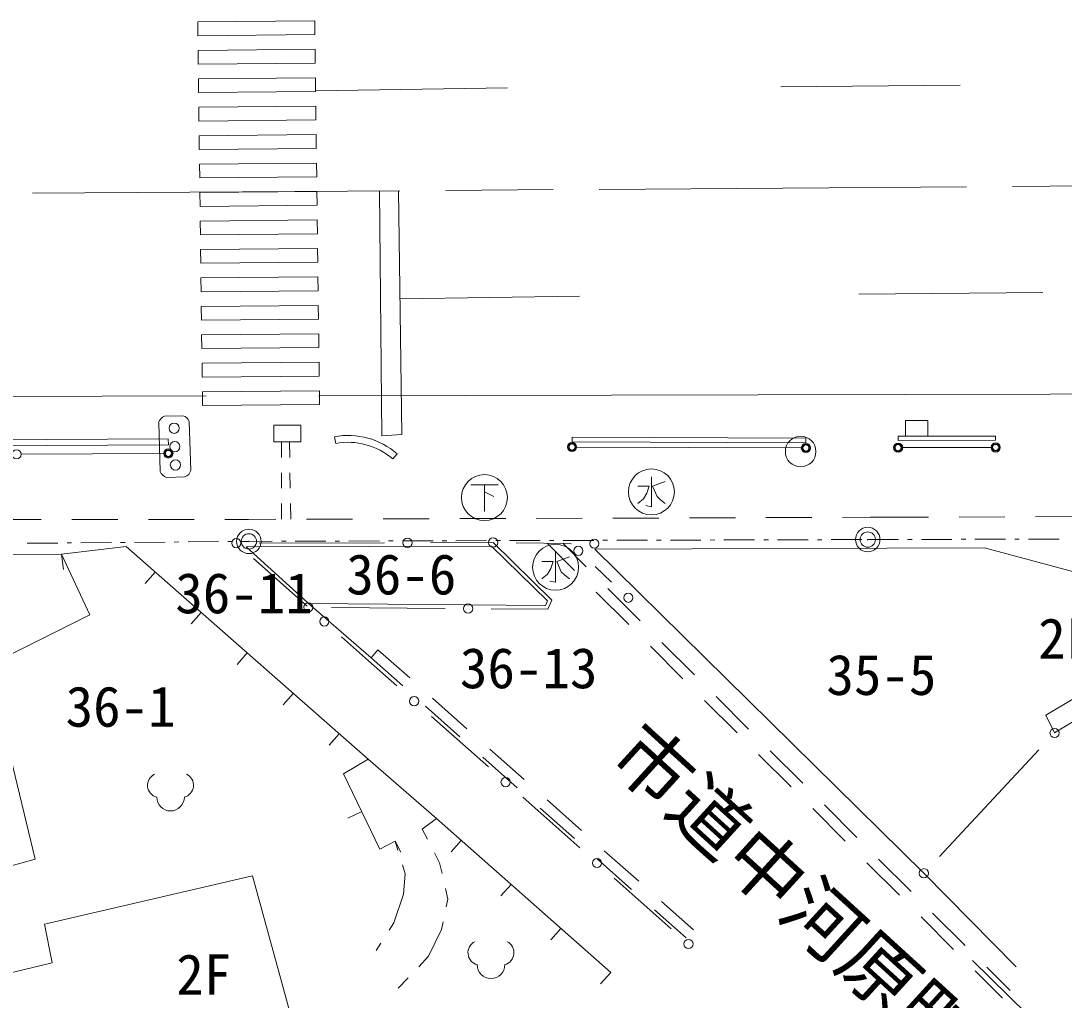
# Model space of a CAD drawing. Units: millimetres, scale not verified. Extents: x 40000 to 680000, y 20000 to 380000.
# Drawn here: x 205930 to 239997, y 243287 to 275267 of the extents above; entities that cross this region are included whole.
import ezdxf
from ezdxf.enums import TextEntityAlignment as Align

# ---------------------------------------------------------------- set-up
doc = ezdxf.new("R2010")
doc.units = ezdxf.units.MM
doc.header["$LTSCALE"] = 1000
doc.header["$PDMODE"] = 32
doc.header["$PDSIZE"] = 500
doc.linetypes.add('CHAIN', pattern=[18.5, 12, -1.5, 3.5, -1.5])
for name, color, linetype, lineweight in [('M-BGD', 7, 'Continuous', 13), ('M-BGD-EXST', 7, 'Continuous', 13), ('M-BMK', 2, 'CHAIN', 13), ('M-BMK-OTRS', 5, 'Continuous', 13), ('M-BMK-ROW', 30, 'Continuous', 13), ('M-STR-STRC', 7, 'Continuous', 13)]:
    doc.layers.add(name, color=color, linetype=linetype, lineweight=lineweight)
doc.layers.add('M-BMK-HTXT', color=7, linetype='Continuous')
doc.styles.add('ＭＳ ゴシック', font='')
doc.styles.get('ＭＳ ゴシック').set_extended_font_data('MS Gothic')

msp = doc.modelspace()

# ---------------------------------------------------------------- linework, layer by layer
at = {"layer": 'M-BGD'}
for p, q in [((211223, 262373), (210623, 262353)), ((210483, 260547), (210430, 262146)), ((211429, 262180), (211482, 260580)), ((216172, 261686), (216212, 261469)), ((214438, 261004), (214438, 261518)), ((214697, 261518), (214708, 261005)), ((231415, 261319), (224079, 261350)), ((237611, 261335), (234726, 261329)), ((210598, 261140), (205939, 261113)), ((218072, 260961), (218217, 261128)), ((210690, 260354), (211289, 260374)), ((214437, 260004), (214438, 260504)), ((214718, 260505), (214728, 260005)), ((214437, 258991), (214437, 259504)), ((214738, 259505), (214749, 258992)), ((205093, 258986), (206593, 258986)), ((207593, 258987), (209093, 258987)), ((210093, 258987), (211593, 258987)), ((212593, 258987), (213360, 258988)), ((213360, 258988), (214261, 258991)), ((215261, 258994), (216761, 258999)), ((217761, 259002), (219261, 259007)), ((220261, 259011), (221761, 259016)), ((222761, 259019), (224261, 259024)), ((225261, 259027), (226761, 259032)), ((227761, 259036), (229261, 259041)), ((230261, 259044), (231761, 259049)), ((232761, 259053), (233662, 259056)), ((233662, 259056), (235566, 259061)), ((236566, 259064), (238066, 259069)), ((239066, 259072), (240566, 259076)), ((221351, 258230), (219306, 258225)), ((223268, 256351), (221351, 258230)), ((217806, 258221), (213714, 258210)), ((222101, 258222), (223904, 258203)), ((224011, 257319), (223118, 258211)), ((224389, 257441), (223624, 258206)), ((207261, 257847), (207321, 257350)), ((213525, 257710), (215280, 256149)), ((210317, 257268), (209987, 256892)), ((224680, 257446), (225218, 256941)), ((225779, 255551), (224718, 256612)), ((226157, 255674), (225096, 256734)), ((223143, 256055), (223268, 256351)), ((211819, 255947), (211489, 255572)), ((216069, 256109), (219785, 256081)), ((221285, 256069), (223143, 256055)), ((216401, 255152), (217279, 254372)), ((227547, 253784), (226486, 254844)), ((227925, 253906), (226864, 254967)), ((213321, 254627), (212991, 254251)), ((217590, 254730), (217366, 254466)), ((218627, 253809), (217590, 254730)), ((217279, 254372), (218210, 253547)), ((217366, 254466), (218399, 253547)), ((214823, 253306), (214493, 252931)), ((220497, 252149), (219375, 253145)), ((229693, 252138), (228632, 253199)), ((219147, 252883), (220268, 251886)), ((229315, 252016), (228254, 253077)), ((219334, 252553), (221197, 250905)), ((216325, 251986), (215995, 251610)), ((222366, 250488), (221244, 251485)), ((231461, 250371), (230400, 251431)), ((235926, 247980), (239174, 251465)), ((219500, 249217), (217272, 251154)), ((221015, 251222), (222136, 250225)), ((231083, 250248), (230022, 251309)), ((222320, 249910), (224183, 248262)), ((224235, 248828), (223113, 249824)), ((217060, 249449), (216610, 249232)), ((222883, 249560), (224004, 248564)), ((232851, 248481), (231790, 249541)), ((233229, 248603), (232168, 249664)), ((219033, 248874), (219203, 248545)), ((218241, 248184), (218150, 248478)), ((220313, 248499), (219982, 248125)), ((219433, 248101), (219604, 247772)), ((226104, 247168), (224982, 248164)), ((218482, 247413), (218391, 247707)), ((219604, 247772), (219682, 247424)), ((224751, 247899), (225872, 246903)), ((234619, 246713), (233558, 247774)), ((234997, 246836), (233936, 247896)), ((218420, 246744), (218482, 247413)), ((221939, 247064), (221608, 246689)), ((225306, 247267), (227169, 245619)), ((218109, 245809), (218420, 246744)), ((219791, 246936), (219869, 246588)), ((219869, 246588), (219817, 246334)), ((227889, 245582), (226851, 246504)), ((226620, 246238), (227653, 245319)), ((236387, 244946), (235326, 246006)), ((236765, 245068), (235704, 246129)), ((217955, 245568), (218109, 245809)), ((219718, 245844), (219666, 245591)), ((223565, 245628), (223235, 245254)), ((219666, 245591), (219246, 244718)), ((217532, 244905), (217686, 245146)), ((219246, 244718), (218920, 244377)), ((237003, 244578), (238792, 242832)), ((238237, 243597), (237472, 244361)), ((218575, 244016), (218249, 243675)), ((225192, 244193), (224861, 243818)), ((237987, 243346), (237094, 244239))]:
    msp.add_line(p, q, dxfattribs=at)
for points in [[(214195, 261518), (215067, 261518), (215067, 262062), (214195, 262062)], [(234813, 261702), (235547, 261704), (235546, 262221), (234812, 262219)], [(223931, 261671), (231566, 261639), (231565, 261486), (223930, 261519)], [(234575, 261702), (237760, 261709), (237761, 261570), (234576, 261563)], [(190909, 261507), (210745, 261622), (210747, 261425), (190910, 261310)], [(194135, 257841), (207261, 257847), (208186, 255873), (204857, 254212), (206397, 247887), (202586, 246838), (194509, 256922)]]:
    msp.add_lwpolyline(points, close=True, dxfattribs=at)
for points in [[(207261, 257847), (209370, 258100), (217272, 251154), (216469, 250676), (217651, 248222), (218150, 248478), (218337, 248118)], [(215320, 256237), (223063, 256178), (223123, 256322), (221302, 258109), (213282, 258088)], [(213282, 258088), (215411, 256161), (217366, 254466)], [(238427, 244380), (235415, 247431), (224671, 258011), (237393, 258053), (240598, 257194), (242316, 254319), (239401, 252588), (239685, 252013), (242911, 253980), (249265, 243370)], [(219033, 248874), (219500, 249217), (225192, 244193)], [(205088, 240286), (204278, 243859), (206957, 244503), (206698, 245770), (213499, 247346), (214756, 242745)]]:
    msp.add_lwpolyline(points, dxfattribs=at)
for centre, radius in [((210936, 261963), 167), ((231393, 261202), 500), ((210956, 261363), 167), ((223929, 261351), 150), ((223929, 261351), 120), ((223929, 261351), 100), ((231565, 261318), 150), ((231565, 261318), 120), ((231565, 261318), 100), ((234576, 261329), 150), ((234576, 261329), 120), ((234576, 261329), 100), ((237761, 261336), 150), ((237761, 261336), 120), ((237761, 261336), 100), ((205789, 261112), 150), ((210748, 261141), 150), ((210748, 261141), 120), ((210748, 261141), 100), ((210976, 260764), 167), ((212964, 258209), 150), ((212964, 258209), 150), ((218556, 258223), 150), ((221351, 258230), 150), ((224654, 258195), 150), ((224133, 257959), 150), ((225766, 256428), 150), ((215319, 256115), 150), ((220535, 256075), 150), ((215841, 255651), 150), ((218772, 253050), 150), ((239685, 252013), 150), ((221758, 250407), 150), ((224744, 247765), 150), ((235415, 247431), 150), ((227731, 245122), 150)]:
    msp.add_circle(centre, radius, dxfattribs=at)
for centre, radius, start, end in [((210727, 262061), 310, 109.7286, 164.0897), ((211143, 262081), 302, 19.0348, 74.7836), ((216614, 259282), 2445, 49.0305, 100.4155), ((216614, 259282), 2223, 49.0305, 100.4155), ((210781, 260658), 318, 200.4794, 253.3389), ((211176, 260673), 320, 290.7057, 343.1126), ((210469, 250303), 402, 116.087, 255.3342), ((211166, 250303), 402, 284.6658, 63.913), ((210818, 249914), 450, 180, 0), ((220932, 244835), 402, 116.087, 255.3342), ((221629, 244835), 402, 284.6658, 63.913), ((221281, 244446), 450, 180, 0)]:
    msp.add_arc(centre, radius, start, end, dxfattribs=at)
at = {"layer": 'M-BGD-EXST'}
for p, q in [((226522, 260372), (226522, 259397)), ((220619, 260110), (221519, 260110)), ((221069, 260110), (221069, 259248)), ((226072, 260072), (226447, 260072)), ((226447, 260072), (226372, 259847)), ((226972, 260222), (226559, 260072)), ((226559, 260072), (226709, 259735)), ((221069, 259885), (221369, 259735)), ((226259, 259660), (226072, 259510)), ((226372, 259847), (226259, 259660)), ((226709, 259735), (226822, 259622)), ((226822, 259622), (226972, 259510)), ((226522, 259397), (226334, 259435)), ((223390, 257911), (223390, 256936)), ((222940, 257611), (223315, 257611)), ((223315, 257611), (223240, 257386)), ((223840, 257761), (223428, 257611)), ((223428, 257611), (223578, 257273)), ((223240, 257386), (223128, 257198)), ((223578, 257273), (223690, 257161)), ((223128, 257198), (222940, 257048)), ((223390, 256936), (223203, 256973)), ((223690, 257161), (223840, 257048))]:
    msp.add_line(p, q, dxfattribs=at)
for centre in [(226522, 259885), (221069, 259698), (223390, 257423)]:
    msp.add_circle(centre, 750, dxfattribs=at)
at = {"layer": 'M-BMK'}
msp.add_lwpolyline([(169310, 269379), (269349, 270075), (369405, 270299), (406815, 270298), (413439, 270300), (416919, 270118), (424638, 269822), (439411, 269246), (455175, 268553), (469337, 268024), (480908, 267470), (498774, 266755), (523303, 265730), (545040, 264862), (558329, 264286), (569318, 263850)], dxfattribs=at)
at = {"layer": 'M-BMK-OTRS'}
msp.add_line((190690, 262967), (211979, 263020), dxfattribs=at)
msp.add_lwpolyline([(215665, 263020), (258656, 263124), (310578, 263547)], dxfattribs=at)
at = {"layer": 'M-BMK-ROW'}
for p, q in [((207888, 258222), (208888, 258230)), ((209188, 258233), (209338, 258234)), ((209638, 258237), (210638, 258245)), ((210938, 258248), (211088, 258249)), ((211388, 258252), (212388, 258261)), ((212688, 258263), (212838, 258264)), ((213138, 258267), (213376, 258269)), ((213376, 258269), (214138, 258271)), ((214438, 258272), (214588, 258273)), ((214888, 258274), (215888, 258277)), ((216188, 258277), (216338, 258278)), ((216638, 258279), (217638, 258282)), ((217938, 258283), (218088, 258283)), ((218388, 258284), (219388, 258287)), ((219688, 258288), (219838, 258288)), ((220138, 258289), (221138, 258292)), ((221438, 258293), (221588, 258293)), ((221888, 258294), (222888, 258297)), ((223188, 258298), (223338, 258298)), ((223638, 258299), (224638, 258302)), ((224938, 258303), (225088, 258304)), ((225388, 258304), (226388, 258307)), ((226688, 258308), (226838, 258309)), ((227138, 258310), (228138, 258313)), ((228438, 258313), (228588, 258314)), ((228888, 258315), (229888, 258318)), ((230188, 258319), (230338, 258319)), ((230638, 258320), (231638, 258323)), ((231938, 258324), (232088, 258324)), ((232388, 258325), (233388, 258328)), ((233584, 258329), (234584, 258331)), ((234884, 258332), (235034, 258332)), ((235334, 258333), (236334, 258335)), ((236634, 258336), (236784, 258336)), ((237084, 258337), (238084, 258340)), ((238384, 258340), (238534, 258341)), ((238834, 258341), (239834, 258344)), ((206138, 258206), (207138, 258215)), ((207438, 258218), (207588, 258219))]:
    msp.add_line(p, q, dxfattribs=at)
for centre in [(213376, 258269), (233584, 258329)]:
    msp.add_circle(centre, 400, dxfattribs=at)
for p in [(233584, 258329), (213376, 258269)]:
    msp.add_point(p, dxfattribs=at)
at = {"layer": 'M-STR-STRC'}
for p, q in [((215555, 272981), (221817, 273076)), ((230749, 273108), (236598, 273172)), ((218262, 269720), (218374, 261761)), ((218312, 266184), (224169, 266274)), ((233292, 266337), (239300, 266401))]:
    msp.add_line(p, q, dxfattribs=at)
for points in [[(211704, 275231), (215526, 275267), (215531, 274817), (211710, 274781)], [(211716, 274302), (215537, 274338), (215543, 273888), (211722, 273852)], [(211728, 273373), (215549, 273409), (215555, 272959), (211733, 272924)], [(211739, 272445), (215561, 272480), (215566, 272030), (211745, 271995)], [(211751, 271516), (215573, 271551), (215578, 271101), (211757, 271066)], [(211763, 270587), (215584, 270622), (215590, 270172), (211769, 270137)], [(211775, 269658), (215596, 269693), (215602, 269243), (211780, 269208)], [(211786, 268729), (215608, 268764), (215613, 268314), (211792, 268279)], [(211798, 267800), (215619, 267835), (215625, 267385), (211804, 267350)], [(211810, 266871), (215631, 266906), (215637, 266456), (211815, 266421)], [(211821, 265942), (215643, 265977), (215649, 265527), (211827, 265492)], [(211833, 265013), (215655, 265048), (215660, 264598), (211839, 264563)], [(211845, 264084), (215666, 264119), (215672, 263669), (211851, 263634)], [(211857, 263155), (215678, 263190), (215684, 262741), (211862, 262705)]]:
    msp.add_lwpolyline(points, close=True, dxfattribs=at)
msp.add_lwpolyline([(218374, 261761), (217719, 261718), (217643, 269715)], dxfattribs=at)

# ---------------------------------------------------------------- texts
at = {"layer": 'M-BGD', "style": 'ＭＳ ゴシック'}
for p in [(240049, 255099), (211903, 244128)]:
    msp.add_text('2F', height=1320, dxfattribs=at).set_placement(p, align=Align.MIDDLE_CENTER)
at = {"layer": 'M-BMK-HTXT', "style": 'ＭＳ ゴシック'}
for s, p in [('36-6', (218353, 256138)), ('36-11', (213218, 255524)), ('36-13', (222512, 253076)), ('35-5', (234030, 252857)), ('36-1', (209187, 251820))]:
    msp.add_text(s, height=1320, dxfattribs=at).set_placement(p, align=Align.BOTTOM_CENTER)
msp.add_text('市道中河原町線', height=1833, rotation=317.63, dxfattribs=at).set_placement((231142, 244821), align=Align.BOTTOM_CENTER)

doc.saveas('drawing.dxf')
